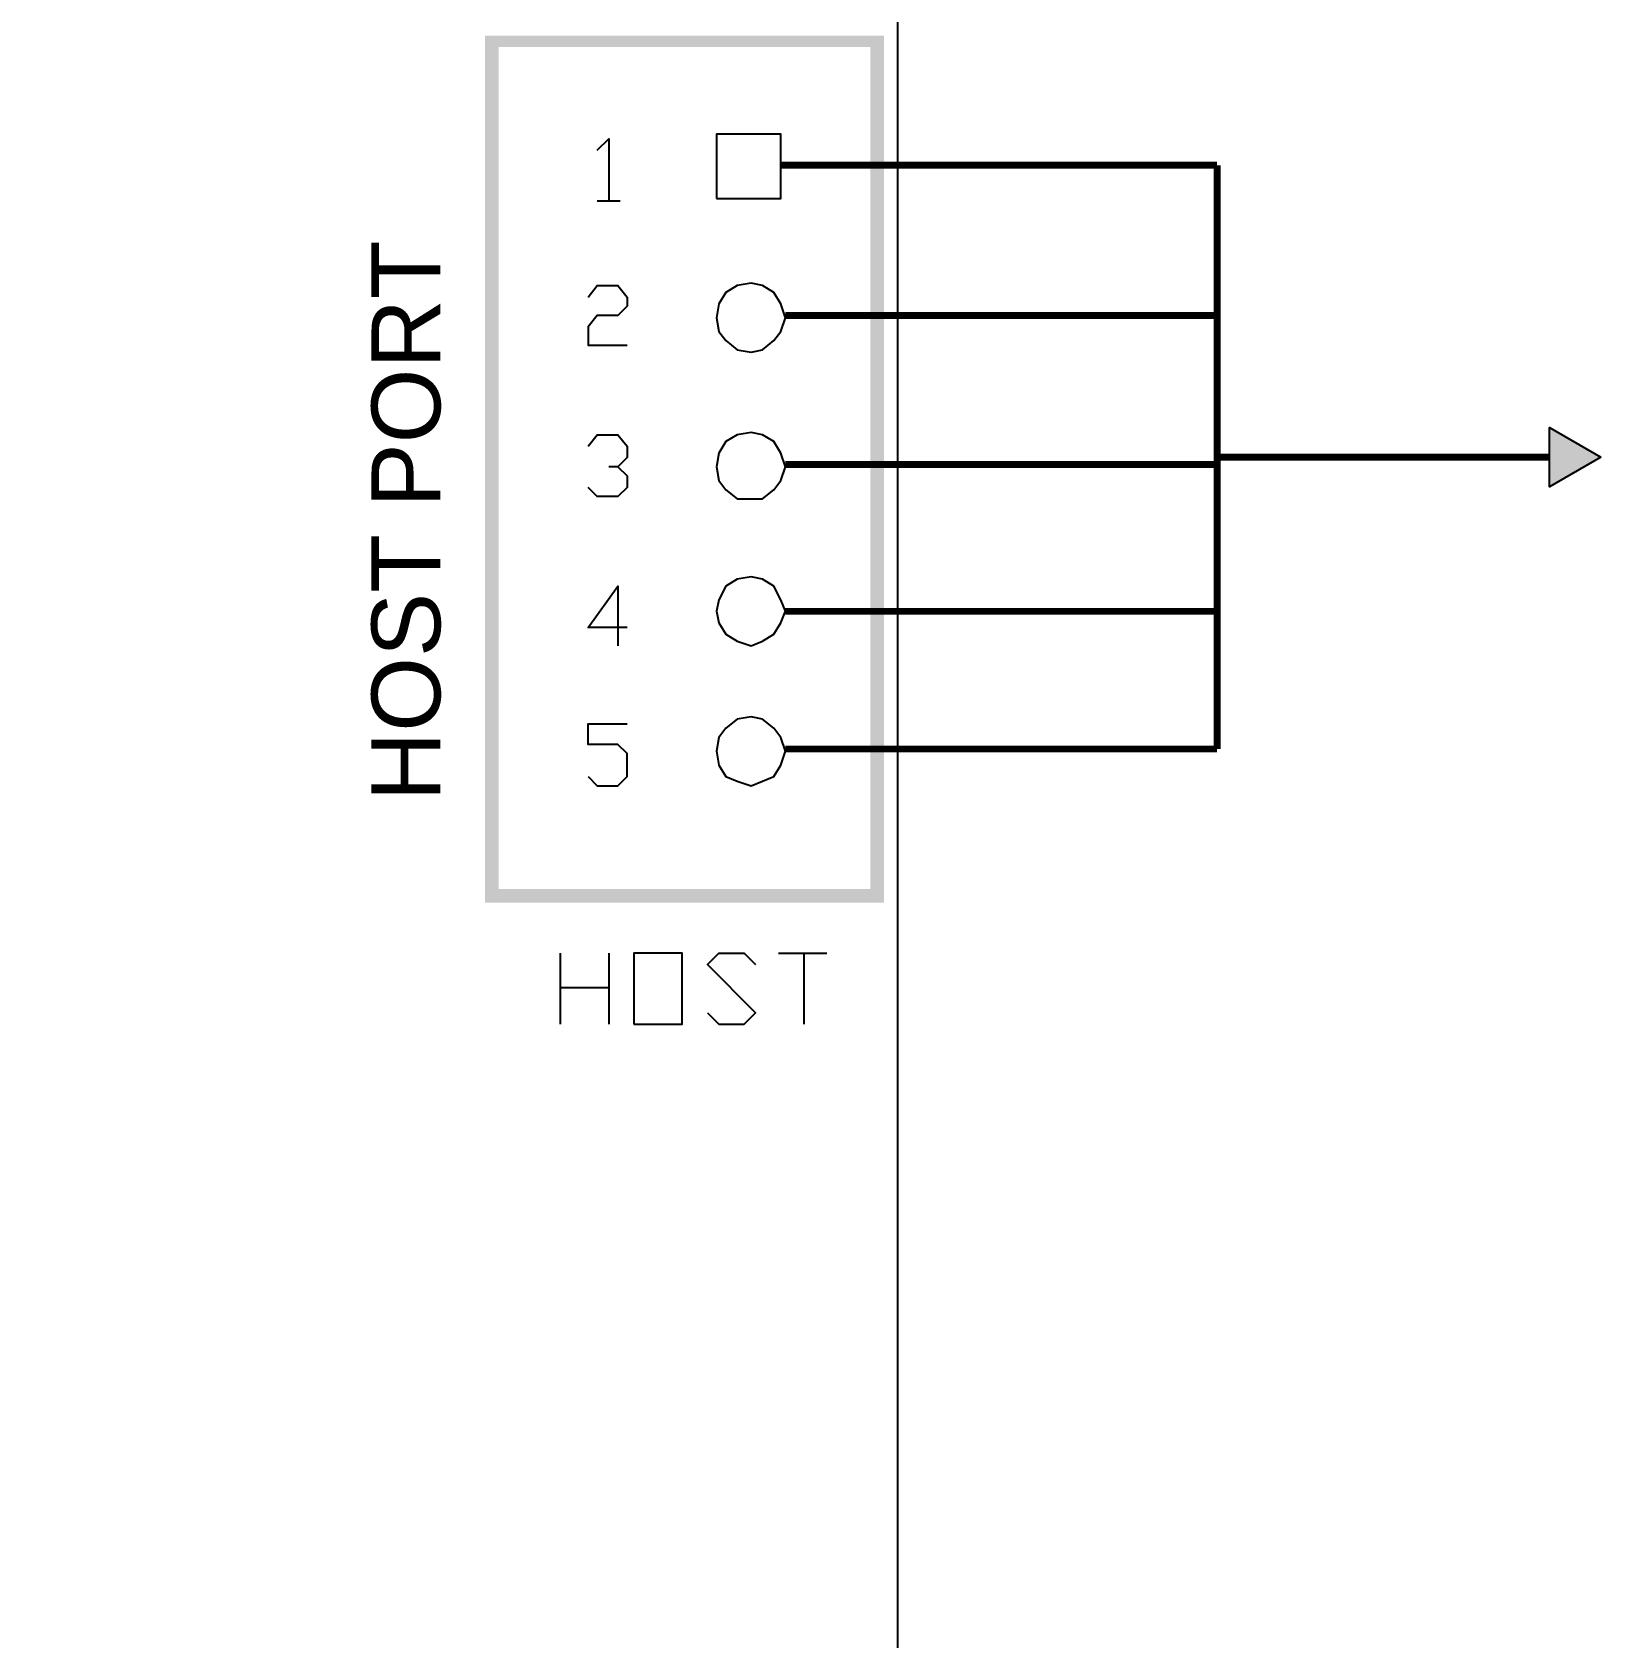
# Model space of a CAD drawing. Header units: millimetres. Extents: x 532209 to 638832, y -290618 to -196403.
# Drawn here: x 601638 to 618731, y -248041 to -230541 of the extents above; entities that cross this region are included whole.
import ezdxf
from ezdxf.enums import TextEntityAlignment as Align

# ---------------------------------------------------------------- set-up
doc = ezdxf.new("R2010")
doc.units = ezdxf.units.MM
doc.header["$LTSCALE"] = 12.5
doc.header["$MEASUREMENT"] = 0
doc.linetypes.add('HIDDEN', pattern=[0.375, 0.25, -0.125])
doc.styles.get("Standard").update_dxf_attribs({"font": 'arial.ttf'})

# ---------------------------------------------------------------- blocks, each defined once
blk = doc.blocks.new('APC L')
at = {"linetype": 'Continuous'}
for points in [[(606721, -230703), (606571, -230578), (606721, -239878)], [(606571, -230578), (606721, -239878), (606571, -240028)], [(610921, -230578), (606721, -230703), (606571, -230578)], [(610771, -230703), (610921, -230578), (606721, -230703)], [(610921, -240028), (610771, -230703), (610921, -230578)], [(610771, -239878), (610921, -240028), (610771, -230703)], [(606721, -239878), (606571, -240028), (610771, -239878)], [(606571, -240028), (610771, -239878), (610921, -240028)]]:
    blk.add_hatch(color=256, dxfattribs=at).paths.add_polyline_path(points)
h = blk.add_hatch(color=256)
h.dxf.hatch_style = 1
h.paths.add_polyline_path([(618731, -235172), (618170, -235496), (618170, -234848)])
for points in [[(559821, -268153), (611071, -268153), (611071, -196403), (559821, -196403), (559821, -268153)], [(609096, -232353), (609796, -232353), (609796, -231653), (609096, -231653), (609096, -232353)], [(607796, -231828), (607921, -231703), (607921, -232378)], [(607796, -232378), (608046, -232378)], [(607696, -233428), (607796, -233303), (608021, -233303), (608121, -233428), (608121, -233528), (608021, -233628), (607796, -233628), (607696, -233753), (607696, -233953), (608121, -233953)], [(609846, -233653), (609796, -233503), (609721, -233378), (609596, -233303), (609471, -233278), (609321, -233303), (609196, -233378), (609121, -233503), (609096, -233653), (609121, -233803), (609196, -233903), (609321, -234003), (609471, -234028), (609596, -234003), (609721, -233903), (609796, -233803), (609846, -233653)], [(607696, -235053), (607796, -234928), (608021, -234928), (608121, -235053), (608121, -235178), (608021, -235278), (607921, -235278)], [(609846, -235278), (609796, -235128), (609721, -235003), (609596, -234928), (609471, -234903), (609321, -234928), (609196, -235003), (609121, -235128), (609096, -235278), (609121, -235428), (609196, -235528), (609321, -235628), (609471, -235628), (609596, -235628), (609721, -235528), (609796, -235428), (609846, -235278)], [(608021, -235278), (608121, -235378), (608121, -235503), (608021, -235603), (607796, -235603), (607696, -235503)], [(608121, -237028), (607696, -237028), (608021, -236578), (608021, -237228)], [(609846, -236853), (609796, -236728), (609721, -236578), (609596, -236503), (609471, -236478), (609321, -236503), (609196, -236578), (609121, -236728), (609096, -236853), (609121, -236978), (609196, -237103), (609321, -237178), (609471, -237228), (609596, -237178), (609721, -237103), (609796, -236978), (609846, -236853)], [(607696, -238653), (607796, -238753), (608021, -238753), (608121, -238653), (608121, -238403), (608021, -238303), (607696, -238303), (607696, -238078), (608121, -238078)], [(609846, -238378), (609796, -238228), (609721, -238128), (609596, -238028), (609471, -238003), (609321, -238028), (609196, -238128), (609121, -238228), (609096, -238378), (609121, -238528), (609196, -238653), (609321, -238703), (609471, -238753), (609596, -238703), (609721, -238653), (609796, -238528), (609846, -238378)], [(607396, -241353), (607396, -240578)], [(607921, -240578), (607921, -241353)], [(608196, -241353), (608721, -241353), (608721, -240578), (608196, -240578), (608196, -241353)], [(608996, -241228), (609121, -241353), (609396, -241353), (609521, -241228), (608996, -240703), (609121, -240578), (609396, -240578), (609521, -240703)], [(609771, -240578), (610296, -240578)], [(610046, -240578), (610046, -241353)], [(607396, -240953), (607921, -240953)]]:
    blk.add_lwpolyline(points, dxfattribs=at)
at = {"linetype": 'HIDDEN', "const_width": 75}
for points in [[(609796, -231991), (614549, -231991)], [(614549, -231991), (614549, -238353)], [(609846, -233628), (614549, -233628)], [(614549, -235172), (618170, -235172)], [(609846, -235253), (614549, -235253)], [(609846, -236853), (614549, -236853)], [(609846, -238353), (614549, -238353)]]:
    blk.add_lwpolyline(points, dxfattribs=at)
blk.add_lwpolyline([(618731, -235172), (618170, -235496), (618170, -234848)], close=True)
at = {"insert": (605336, -238922), "char_height": 750, "attachment_point": 1, "rotation": 90}
blk.add_mtext_dynamic_manual_height_columns('HOST PORT', width=8251.75, gutter_width=11.2, heights=[0], dxfattribs=at)
for tag, p in [('POWER', (619828, -213872)), ('READER_1', (532807, -215497)), ('RS485_1', (619828, -222372)), ('READER_2', (532807, -226572)), ('RS485_2', (619828, -235172)), ('INPUT_2', (619828, -252947)), ('OUTPUT_2', (619828, -259722))]:
    blk.add_attdef(tag, text='', height=450).set_placement(p, align=Align.MIDDLE_LEFT)
for tag, p in [('OUTPUT_1', (565821, -271614)), ('INPUT_1', (571646, -271614))]:
    blk.add_attdef(tag, text='', height=450, rotation=270).set_placement(p, align=Align.MIDDLE_LEFT)

msp = doc.modelspace()

# ---------------------------------------------------------------- block references
msp.add_blockref('APC L', (0, 0))

doc.saveas('drawing.dxf')
